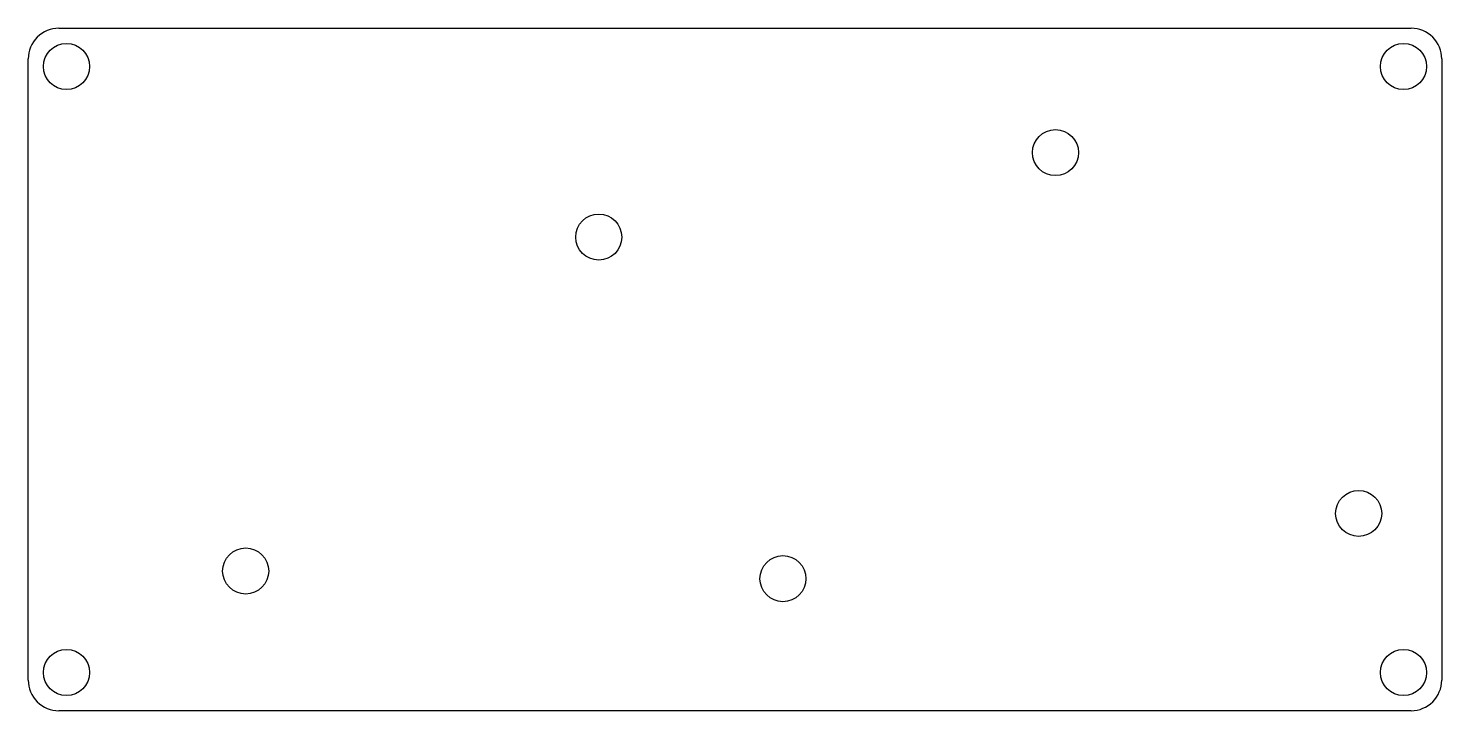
# Model space of a CAD drawing. Header units: millimetres. Extents: x -184 to 184, y -89 to 89.
import ezdxf

# ---------------------------------------------------------------- set-up
doc = ezdxf.new("R2010")
doc.units = ezdxf.units.MM
doc.header["$MEASUREMENT"] = 0

msp = doc.modelspace()

# ---------------------------------------------------------------- linework, layer by layer
at = {"lineweight": 25}
for points, knots in [([(-176.15, 88.9), (-178.2717, 88.9), (-180.3066, 88.0571), (-181.8069, 86.5569), (-183.3071, 85.0566), (-184.15, 83.0217), (-184.15, 80.9)], [0, 0, 0, 0, 0.5, 0.5, 0.5, 1, 1, 1, 1]), ([(184.15, 80.9), (184.15, 83.0217), (183.3071, 85.0566), (181.8069, 86.5569), (180.3066, 88.0571), (178.2717, 88.9), (176.15, 88.9)], [0, 0, 0, 0, 0.5, 0.5, 0.5, 1, 1, 1, 1]), ([(-168.1869, 78.9368), (-168.1869, 82.2504), (-170.8733, 84.9368), (-174.1869, 84.9368), (-177.5005, 84.9368), (-180.1869, 82.2504), (-180.1869, 78.9368), (-180.1869, 75.6232), (-177.5007, 72.9368), (-174.1869, 72.9368), (-170.8733, 72.9368), (-168.1869, 75.623), (-168.1869, 78.9368)], [0, 0, 0, 0, 0.25, 0.25, 0.25, 0.5, 0.5, 0.5, 0.75, 0.75, 0.75, 1, 1, 1, 1]), ([(180.1869, 78.9369), (180.1869, 82.2505), (177.5005, 84.9369), (174.1869, 84.9369), (170.8731, 84.9369), (168.187, 82.2505), (168.187, 78.9369), (168.1869, 75.6231), (170.8731, 72.937), (174.1868, 72.937), (177.5005, 72.9369), (180.1866, 75.6231), (180.1869, 78.9368), (180.1869, 78.9368), (180.1869, 78.9369), (180.1869, 78.9369)], [0, 0, 0, 0, 0.2, 0.2, 0.2, 0.4, 0.4, 0.4, 0.6, 0.6, 0.6, 0.8, 0.8, 0.8, 1, 1, 1, 1]), ([(89.5, 56.5), (89.5, 59.8136), (86.8136, 62.5), (83.5, 62.5), (80.1864, 62.5), (77.5, 59.8136), (77.5, 56.5), (77.5, 53.1864), (80.1862, 50.5), (83.5, 50.5), (86.8136, 50.5), (89.5, 53.1862), (89.5, 56.5)], [0, 0, 0, 0, 0.25, 0.25, 0.25, 0.5, 0.5, 0.5, 0.75, 0.75, 0.75, 1, 1, 1, 1]), ([(-29.5, 34.5), (-29.5, 37.8136), (-32.1864, 40.5), (-35.5, 40.5), (-38.8136, 40.5), (-41.5, 37.8136), (-41.5, 34.5), (-41.5, 31.1864), (-38.8138, 28.5), (-35.5, 28.5), (-32.1864, 28.5), (-29.5, 31.1862), (-29.5, 34.5)], [0, 0, 0, 0, 0.25, 0.25, 0.25, 0.5, 0.5, 0.5, 0.75, 0.75, 0.75, 1, 1, 1, 1]), ([(168.5, -37.5), (168.5, -34.1864), (165.8137, -31.5), (162.5, -31.5), (159.1864, -31.5), (156.5, -34.1864), (156.5, -37.5), (156.5, -40.8137), (159.1862, -43.5), (162.5, -43.5), (165.8137, -43.5), (168.5, -40.8138), (168.5, -37.5)], [0, 0, 0, 0, 0.25, 0.25, 0.25, 0.5, 0.5, 0.5, 0.75, 0.75, 0.75, 1, 1, 1, 1]), ([(-121.5, -52.5), (-121.5, -49.1864), (-124.1864, -46.5), (-127.5, -46.5), (-130.8136, -46.5), (-133.5, -49.1864), (-133.5, -52.5), (-133.5, -55.8136), (-130.8138, -58.5), (-127.5, -58.5), (-124.1864, -58.5), (-121.5, -55.8138), (-121.5, -52.5)], [0, 0, 0, 0, 0.25, 0.25, 0.25, 0.5, 0.5, 0.5, 0.75, 0.75, 0.75, 1, 1, 1, 1]), ([(18.5, -54.5), (18.5, -51.1864), (15.8136, -48.5), (12.5, -48.5), (9.1864, -48.5), (6.5, -51.1864), (6.5, -54.5), (6.5, -57.8136), (9.1862, -60.5), (12.5, -60.5), (15.8136, -60.5), (18.5, -57.8138), (18.5, -54.5)], [0, 0, 0, 0, 0.25, 0.25, 0.25, 0.5, 0.5, 0.5, 0.75, 0.75, 0.75, 1, 1, 1, 1]), ([(-168.1869, -78.9369), (-168.1869, -75.6231), (-170.8731, -72.9369), (-174.1868, -72.9369), (-177.5006, -72.9369), (-180.1868, -75.6231), (-180.1869, -78.9368), (-180.1869, -82.2506), (-177.5006, -84.9368), (-174.1869, -84.9369), (-170.8731, -84.9369), (-168.1869, -82.2506), (-168.1869, -78.9369)], [0, 0, 0, 0, 0.25, 0.25, 0.25, 0.5, 0.5, 0.5, 0.75, 0.75, 0.75, 1, 1, 1, 1]), ([(180.1869, -78.9369), (180.1869, -75.6231), (177.5005, -72.9369), (174.1869, -72.9369), (170.8731, -72.9369), (168.187, -75.6231), (168.187, -78.9368), (168.1869, -82.2505), (170.8731, -84.9368), (174.1868, -84.9369), (177.5005, -84.9369), (180.1866, -82.2505), (180.1869, -78.9369)], [0, 0, 0, 0, 0.25, 0.25, 0.25, 0.5, 0.5, 0.5, 0.75, 0.75, 0.75, 1, 1, 1, 1]), ([(-184.15, -80.9), (-184.15, -83.0217), (-183.3071, -85.0566), (-181.8069, -86.5569), (-180.3066, -88.0571), (-178.2717, -88.9), (-176.15, -88.9)], [0, 0, 0, 0, 0.5, 0.5, 0.5, 1, 1, 1, 1])]:
    msp.add_open_spline(points, degree=3, knots=knots, dxfattribs=at)
for points in [[(-176.15, 88.9), (-176.15, 88.9), (176.15, 88.9), (176.15, 88.9)], [(-184.15, -80.9), (-184.15, -80.9), (-184.15, 80.9), (-184.15, 80.9)], [(184.15, 80.9), (184.15, 80.9), (184.15, -80.9), (184.15, -80.9)], [(176.15, -88.9), (180.5683, -88.9), (184.15, -85.3183), (184.15, -80.9)], [(176.15, -88.9), (176.15, -88.9), (-176.15, -88.9), (-176.15, -88.9)]]:
    msp.add_open_spline(points, degree=3, dxfattribs=at)

doc.saveas('drawing.dxf')
